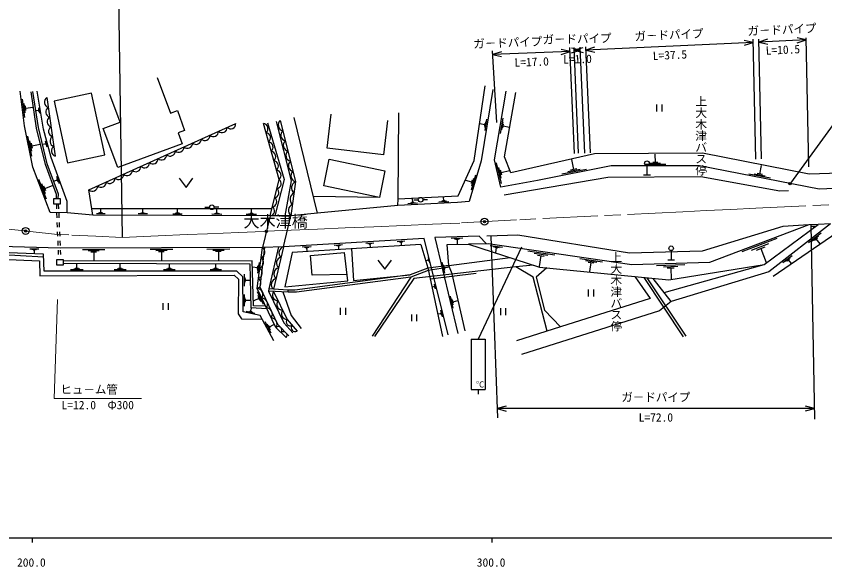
# Model space of a CAD drawing. Units: millimetres, scale not verified. Extents: x 40000 to 680000, y 20000 to 380000.
# Drawn here: x 264539 to 440431, y 198715 to 318464 of the extents above; entities that cross this region are included whole.
import ezdxf
from ezdxf.enums import TextEntityAlignment as Align

# ---------------------------------------------------------------- set-up
doc = ezdxf.new("R2010")
doc.units = ezdxf.units.MM
doc.header["$LTSCALE"] = 1000
doc.header["$PDMODE"] = 32
doc.header["$PDSIZE"] = 500
doc.linetypes.add('CHAIN', pattern=[18.5, 12, -1.5, 3.5, -1.5])
for name, color, linetype, lineweight in [('M-BGD', 7, 'Continuous', 25), ('M-BMK', 2, 'CHAIN', 13), ('M-BMK-SRVR', 3, 'Continuous', 25), ('M-STR-HTXT', 7, 'Continuous', 13), ('M-STR-STRC', 7, 'Continuous', 25), ('M-TTL-BAND', 7, 'Continuous', 25)]:
    doc.layers.add(name, color=color, linetype=linetype, lineweight=lineweight)
doc.styles.add('@ＭＳ ゴシック', font='')
doc.styles.add('ＭＳ ゴシック', font='')
doc.styles.get('@ＭＳ ゴシック').set_extended_font_data('@MS Gothic')
doc.styles.get('ＭＳ ゴシック').set_extended_font_data('MS Gothic')

msp = doc.modelspace()

# ---------------------------------------------------------------- linework, layer by layer
at = {"layer": 'M-BGD'}
for p, q in [((286619, 335864), (287579, 270370)), ((280890, 301729), (272803, 299985)), ((283790, 288280), (280890, 301729)), ((266433, 296394), (265948, 300421)), ((266513, 297425), (266271, 299439)), ((271222, 300746), (273048, 288043)), ((272803, 299985), (275702, 286536)), ((403923, 297751), (403923, 299251)), ((405048, 297751), (405048, 299251)), ((266654, 297953), (266533, 298960)), ((266593, 298456), (268204, 298650)), ((269393, 297948), (268943, 297871)), ((269369, 298089), (269417, 297808)), ((269401, 298239), (269497, 297677)), ((269409, 298529), (269601, 297406)), ((330074, 275610), (324979, 296418)), ((332185, 289770), (333053, 297177)), ((345287, 295743), (344418, 288336)), ((366862, 296039), (366463, 293617)), ((369859, 292975), (370430, 296317)), ((280379, 280703), (312300, 295134)), ((366420, 294868), (365452, 295027)), ((366470, 295170), (366370, 294565)), ((366641, 295453), (366442, 294242)), ((370169, 293782), (370454, 295453)), ((370407, 294171), (370550, 295006)), ((370479, 294589), (371816, 294360)), ((267973, 287991), (267093, 292398)), ((267974, 289137), (267534, 291340)), ((268084, 289732), (267864, 290833)), ((267974, 290283), (269737, 290635)), ((270910, 290692), (270387, 290553)), ((270867, 291381), (271215, 290074)), ((270867, 290856), (270954, 290529)), ((270888, 291037), (271063, 290383)), ((344418, 288336), (332185, 289770)), ((403568, 286670), (403564, 288484)), ((275702, 286536), (283790, 288280)), ((331428, 281554), (332638, 287342)), ((332638, 287342), (344741, 284812)), ((385801, 285138), (385378, 287274)), ((370111, 282077), (369030, 286596)), ((370067, 283261), (369526, 285520)), ((370157, 283880), (369887, 285009)), ((388576, 285134), (383238, 284076)), ((387188, 285136), (384519, 284607)), ((386468, 285271), (385134, 285006)), ((405837, 286220), (401300, 286212)), ((401732, 285984), (401732, 283984)), ((404702, 286445), (402434, 286441)), ((404135, 286671), (403001, 286669)), ((426316, 284139), (426687, 286024)), ((273301, 283666), (273885, 282050)), ((273366, 283233), (273658, 282424)), ((299985, 283222), (301485, 281222)), ((301485, 281222), (302985, 283222)), ((344741, 284812), (343531, 279024)), ((364440, 283899), (363478, 280659)), ((370022, 284444), (371830, 284877)), ((400982, 283984), (402482, 283984)), ((428580, 283203), (423866, 284131)), ((427448, 283671), (425091, 284135)), ((426905, 284023), (425727, 284255)), ((271153, 278694), (269498, 282968)), ((270953, 279845), (270125, 281982)), ((270960, 280462), (270546, 281531)), ((270753, 280997), (272462, 281659)), ((273431, 282799), (272784, 282566)), ((273358, 283001), (273504, 282597)), ((343531, 279024), (331428, 281554)), ((363635, 282375), (362339, 282760)), ((363755, 282780), (363515, 281970)), ((364038, 283137), (363556, 281517)), ((281214, 275219), (280379, 280703)), ((272748, 277593), (272748, 278845)), ((272748, 278845), (274104, 278845)), ((274104, 278845), (274104, 277593)), ((343531, 279024), (329175, 279282)), ((347601, 278710), (360713, 279427)), ((351064, 277957), (350540, 277932)), ((350802, 277945), (350760, 278783)), ((351013, 278541), (352013, 278541)), ((354013, 278541), (353013, 278541)), ((358658, 278122), (356490, 278015)), ((358110, 278204), (357026, 278150)), ((357834, 278299), (357292, 278272)), ((357563, 278285), (357520, 279152)), ((274104, 277593), (272748, 277593)), ((273283, 277593), (273291, 276593)), ((273696, 277593), (273740, 276594)), ((320143, 276536), (281009, 276564)), ((282930, 275700), (282935, 276463)), ((292074, 275659), (292079, 276456)), ((299626, 275625), (299631, 276451)), ((305588, 276912), (306588, 276912)), ((308588, 276912), (307588, 276912)), ((308196, 275587), (308201, 276444)), ((315707, 275553), (315712, 276439)), ((351859, 277787), (349764, 277683)), ((351331, 277866), (350283, 277814)), ((273306, 275593), (273349, 274594)), ((273784, 275595), (273828, 274596)), ((319771, 275010), (281214, 275219)), ((283883, 275504), (281976, 275514)), ((283407, 275602), (282453, 275607)), ((283169, 275699), (282692, 275701)), ((293070, 275454), (291077, 275465)), ((292572, 275557), (291576, 275562)), ((292324, 275658), (291825, 275660)), ((300657, 275413), (298593, 275425)), ((300142, 275519), (299110, 275525)), ((299884, 275624), (299368, 275627)), ((309267, 275367), (307123, 275378)), ((308731, 275477), (307660, 275483)), ((308464, 275585), (307928, 275588)), ((316813, 275326), (314599, 275338)), ((316260, 275440), (315153, 275446)), ((315984, 275552), (315430, 275555)), ((319771, 275010), (318089, 268181)), ((322697, 268338), (324309, 275079)), ((273393, 273595), (273437, 272596)), ((273872, 273597), (273916, 272598)), ((437367, 273099), (438215, 230813)), ((437633, 272805), (438303, 272820)), ((437968, 272812), (437976, 272477)), ((441657, 273301), (439005, 273135)), ((273481, 271597), (273525, 270598)), ((273959, 271599), (274003, 270600)), ((443065, 271344), (429175, 261845)), ((436906, 269228), (439652, 271362)), ((273569, 269599), (273613, 268600)), ((274047, 269601), (274091, 268602)), ((353269, 270128), (322697, 268338)), ((340566, 269084), (342352, 269189)), ((347375, 269483), (349097, 269583)), ((347810, 269422), (348672, 269472)), ((348031, 269348), (348461, 269373)), ((348246, 269361), (348286, 268672)), ((358525, 249135), (353269, 270128)), ((359170, 270166), (361698, 270241)), ((359806, 270058), (361070, 270096)), ((360125, 269941), (360758, 269960)), ((360442, 269951), (360472, 268939)), ((422417, 267263), (430043, 270158)), ((437700, 269624), (439073, 270691)), ((438150, 269754), (438836, 270287)), ((438493, 270020), (439347, 268922)), ((267482, 267896), (269432, 267839)), ((267967, 267784), (268941, 267756)), ((268208, 267680), (268695, 267665)), ((268451, 267672), (268428, 266893)), ((273657, 267601), (273701, 266602)), ((318089, 268181), (274118, 268001)), ((274135, 267603), (274179, 266604)), ((278977, 267721), (283837, 267741)), ((280193, 267483), (282623, 267493)), ((293653, 267781), (298582, 267801)), ((294886, 267539), (297351, 267549)), ((306041, 267832), (311029, 267852)), ((307289, 267587), (309783, 267597)), ((322697, 268338), (318089, 268181)), ((321598, 268301), (319526, 259144)), ((322697, 268338), (320475, 259085)), ((352550, 268841), (324597, 267073)), ((326754, 268275), (328669, 268388)), ((327238, 268208), (328195, 268264)), ((327483, 268126), (327962, 268154)), ((327722, 268140), (327767, 267374)), ((333692, 268682), (335542, 268790)), ((334160, 268616), (335085, 268670)), ((334397, 268537), (334859, 268564)), ((334628, 268551), (334671, 267811)), ((341018, 269021), (341910, 269073)), ((341246, 268945), (341692, 268971)), ((341469, 268958), (341511, 268243)), ((367663, 268621), (370328, 268228)), ((368309, 268389), (369642, 268193)), ((368623, 268207), (369289, 268109)), ((368956, 268158), (368799, 267092)), ((375800, 267420), (381724, 266546)), ((407000, 267485), (407000, 265485)), ((424468, 267605), (428281, 269053)), ((425566, 267586), (427473, 268310)), ((426520, 267948), (427678, 264897)), ((270480, 266070), (257251, 266780)), ((273745, 265603), (273748, 265521)), ((274223, 265605), (274227, 265521)), ((280801, 267242), (282017, 267247)), ((281409, 267245), (281417, 265300)), ((295503, 267295), (296736, 267300)), ((296119, 267298), (296128, 265326)), ((307914, 267340), (309161, 267345)), ((308537, 267343), (308546, 265348)), ((354136, 265975), (354416, 264855)), ((354150, 265681), (354290, 265121)), ((358680, 264269), (372018, 265951)), ((377238, 266905), (380199, 266468)), ((377934, 266500), (379415, 266281)), ((378675, 266391), (378325, 264021)), ((387170, 265742), (392095, 265015)), ((431305, 264874), (433323, 266442)), ((431888, 265165), (432897, 265949)), ((432219, 265260), (432723, 265652)), ((273366, 264321), (273366, 265521)), ((273366, 265521), (274757, 265521)), ((274757, 264321), (273366, 264321)), ((274757, 265521), (274757, 264321)), ((315900, 265261), (274757, 265189)), ((277730, 263579), (277729, 264660)), ((287139, 263578), (287138, 264628)), ((297860, 263577), (297860, 264592)), ((307935, 263576), (307935, 264559)), ((316980, 263771), (316035, 263892)), ((317018, 264066), (316942, 263476)), ((317174, 264347), (317022, 263165)), ((317368, 264922), (317065, 262560)), ((343198, 265416), (344698, 263416)), ((344698, 263416), (346198, 265416)), ((354164, 265387), (353716, 265274)), ((358680, 264269), (354083, 263666)), ((354129, 265527), (354199, 265247)), ((358838, 263851), (354186, 263186)), ((357773, 262612), (357213, 264936)), ((357749, 263221), (357469, 264383)), ((357795, 263539), (357655, 264121)), ((357725, 263830), (358655, 264054)), ((388365, 265314), (390827, 264951)), ((388944, 264977), (390175, 264796)), ((389560, 264886), (389269, 262916)), ((403827, 264246), (409949, 264431)), ((405367, 263986), (408428, 264078)), ((405503, 258374), (427232, 264449)), ((406250, 265485), (407750, 265485)), ((432471, 265456), (433098, 264649)), ((279081, 263310), (276380, 263308)), ((278405, 263445), (277055, 263444)), ((278068, 263580), (277393, 263579)), ((288451, 263317), (285826, 263315)), ((287795, 263447), (286482, 263447)), ((287467, 263578), (286810, 263578)), ((299130, 263324), (296591, 263322)), ((298495, 263450), (297226, 263449)), ((298178, 263577), (297543, 263577)), ((309165, 263331), (306707, 263329)), ((308550, 263453), (307321, 263452)), ((308243, 263576), (307628, 263575)), ((314175, 259775), (314172, 262344)), ((354579, 261357), (364580, 262556)), ((406141, 263703), (407672, 263749)), ((406906, 263726), (406980, 261278)), ((314302, 260418), (314301, 261702)), ((314430, 260739), (314430, 261381)), ((314430, 261060), (315458, 261061)), ((401030, 261641), (409629, 248714)), ((401699, 261574), (410225, 248867)), ((407029, 256445), (403081, 261436)), ((316926, 258564), (318258, 255822)), ((323702, 258477), (319424, 258641)), ((323705, 258884), (319526, 259144)), ((355477, 259643), (355071, 259542)), ((355445, 259770), (355509, 259517)), ((355451, 260176), (355705, 259161)), ((355464, 259910), (355591, 259402)), ((389063, 257528), (389063, 259028)), ((390188, 257528), (390188, 259028)), ((314180, 255393), (314177, 257962)), ((314307, 256035), (314306, 257320)), ((314435, 256357), (314435, 256999)), ((317317, 257060), (316220, 256527)), ((317122, 257812), (317788, 256441)), ((317151, 257403), (317484, 256717)), ((359608, 254986), (358978, 257604)), ((359581, 255672), (359266, 256981)), ((296544, 254581), (296544, 256081)), ((297669, 254581), (297669, 256081)), ((314435, 256678), (315463, 256679)), ((359633, 256031), (359476, 256685)), ((359555, 256358), (360602, 256610)), ((316433, 253796), (314551, 254206)), ((315983, 253993), (315042, 254197)), ((315768, 254138), (315298, 254240)), ((315533, 254189), (315697, 254942)), ((319081, 254813), (315611, 255016)), ((335088, 253542), (335088, 255042)), ((336213, 253542), (336213, 255042)), ((350588, 252107), (350588, 253607)), ((351713, 252107), (351713, 253607)), ((356906, 253768), (356341, 253627)), ((356862, 253945), (356950, 253592)), ((356870, 254509), (357224, 253098)), ((356888, 254139), (357065, 253433)), ((369946, 253476), (369946, 254976)), ((371071, 253476), (371071, 254976)), ((320029, 249526), (318706, 252015)), ((319822, 250215), (319161, 251459)), ((319781, 250592), (319451, 251214)), ((319616, 250903), (320612, 251432))]:
    msp.add_line(p, q, dxfattribs=at)
for points in [[(295208, 305137), (298078, 297364), (299594, 297924), (301184, 293617), (299782, 293099), (300664, 290708), (286637, 285529), (283490, 294054), (287129, 295398), (284904, 301426)], [(360713, 279427), (364184, 287050), (366558, 303281)], [(368236, 302539), (365680, 287019), (363046, 278150)], [(271958, 275783), (268133, 285662), (266346, 294609), (265439, 302134)], [(273294, 278845), (273301, 279650), (270906, 286221), (268992, 294145), (267789, 302040)], [(273707, 278845), (273715, 279722), (271302, 286341), (269398, 294224), (268198, 302102)], [(275620, 275724), (275597, 278193), (272153, 287727), (270509, 293882), (269092, 302154)], [(446710, 298449), (453283, 296276), (453676, 287255), (452320, 281412), (439174, 280812), (413157, 285933), (393981, 285899), (377949, 282722), (369985, 281314), (368572, 287219), (371125, 302173)], [(446710, 298449), (451067, 295440), (451523, 288463), (450358, 284568), (437058, 284087), (413832, 288654), (390341, 288495), (372123, 284389), (370784, 287884), (373234, 301889)], [(347520, 277272), (347601, 278710), (347753, 297460)], [(323048, 275060), (324431, 282691), (321172, 295594)], [(321969, 295802), (325297, 282486), (324309, 275079)], [(319771, 275010), (321715, 282973), (318305, 295148)], [(319201, 295293), (322833, 282934), (320799, 275026)], [(432556, 280468), (430624, 280413), (413492, 283535), (393212, 283348), (370695, 279527)], [(363046, 278150), (360568, 277916), (347520, 277272)], [(347520, 277272), (330074, 275610), (324309, 275079), (319771, 275010)], [(281214, 275219), (275620, 275724), (271958, 275783)], [(439005, 273135), (436918, 273089), (415329, 264893), (398429, 264384), (367232, 268988), (362920, 268883)], [(362920, 268883), (378362, 263906), (406478, 261096), (427232, 264449), (439005, 273135)], [(441657, 273301), (428259, 262886), (407029, 256445)], [(436918, 273089), (431294, 272741), (413735, 267372), (408385, 267187)], [(274118, 268001), (255926, 268536), (233841, 272194)], [(270621, 263005), (270451, 266713), (257322, 267232), (237852, 270282)], [(366872, 268979), (365251, 270647), (355600, 270360), (360627, 249467)], [(408385, 267187), (397954, 266945), (373667, 270847), (366894, 270621)], [(323283, 248571), (321040, 250779), (316939, 259224), (318089, 268181)], [(323825, 248964), (321448, 251437), (317580, 259522), (318658, 268200)], [(337451, 267886), (337933, 260974), (350219, 262197)], [(352550, 268841), (354063, 263761), (357275, 248799)], [(362218, 250001), (359364, 262461), (358680, 264269), (358265, 268799), (362920, 268883)], [(259437, 263071), (259405, 265683), (269583, 265244), (269653, 262026), (311968, 262131), (312907, 261296), (312833, 253738), (313528, 252643), (318079, 252554)], [(324597, 267073), (322992, 259578), (336689, 260902), (335989, 267075)], [(336535, 262255), (328894, 262172), (328529, 266449), (335989, 267075)], [(274757, 264770), (315330, 264634), (315611, 255016)], [(318784, 255424), (316157, 255477), (315900, 265261)], [(377075, 264320), (373251, 263933), (351013, 261393), (342508, 248780)], [(380028, 249989), (376972, 261672), (373251, 263933)], [(313881, 254199), (313872, 261746), (312533, 263033), (270621, 263005)], [(354083, 263666), (350219, 262197), (325165, 258867), (323705, 258884)], [(354186, 263186), (350403, 261738), (341995, 248891)], [(379967, 263745), (377630, 261674), (379423, 254520), (382952, 250915)], [(350403, 261738), (325493, 258477), (323702, 258477), (323705, 258884)], [(399126, 261831), (402431, 257035), (382952, 250915), (373367, 247879)], [(319526, 259144), (319424, 258641), (322777, 251778), (324681, 249587)], [(320520, 258599), (323457, 252518), (325631, 249979)], [(322537, 258522), (324362, 253351), (326524, 250537)], [(407029, 256445), (404446, 254417), (374488, 244902)], [(320563, 247882), (317642, 253377), (313881, 254199)]]:
    msp.add_lwpolyline(points, dxfattribs=at)
for centre in [(401732, 286484), (352513, 278541), (307088, 276912), (407000, 267985)]:
    msp.add_circle(centre, 500, dxfattribs=at)
for centre, radius, start, end in [((271836, 299754), 1167, 121.76701, 254.59201), ((272140, 297637), 1167, 121.76701, 254.59201), ((272445, 295520), 1167, 121.76701, 254.59201), ((322814, 294834), 1284, 131.09848, 256.9652), ((272749, 293403), 1167, 121.76701, 254.59201), ((309315, 294232), 1108, 225.94305, 2.71183), ((311193, 295081), 1108, 225.94305, 2.71183), ((318162, 294014), 1143, 308.45069, 82.84746), ((273053, 291285), 1167, 121.76701, 254.59201), ((305560, 292535), 1108, 225.94305, 2.71183), ((307438, 293384), 1108, 225.94305, 2.71183), ((318731, 291985), 1143, 308.45069, 82.84746), ((323368, 292615), 1284, 131.09848, 256.9652), ((301805, 290837), 1108, 225.94305, 2.71183), ((303682, 291686), 1108, 225.94305, 2.71183), ((319299, 289956), 1143, 308.45069, 82.84746), ((323923, 290396), 1284, 131.09848, 256.9652), ((273358, 289168), 1167, 121.76701, 254.59201), ((298049, 289139), 1108, 225.94305, 2.71183), ((299927, 289988), 1108, 225.94305, 2.71183), ((319868, 287926), 1143, 308.45069, 82.84746), ((324478, 288176), 1284, 131.09848, 256.9652), ((294294, 287441), 1108, 225.94305, 2.71183), ((296172, 288290), 1108, 225.94305, 2.71183), ((320436, 285897), 1143, 308.45069, 82.84746), ((325032, 285957), 1284, 131.09848, 256.9652), ((288661, 284895), 1108, 225.94305, 2.71183), ((290538, 285744), 1108, 225.94305, 2.71183), ((292416, 286592), 1108, 225.94305, 2.71183), ((321004, 283868), 1143, 308.45069, 82.84746), ((284905, 283197), 1108, 225.94305, 2.71183), ((286783, 284046), 1108, 225.94305, 2.71183), ((325587, 283738), 1284, 131.09848, 256.9652), ((281150, 281499), 1108, 225.94305, 2.71183), ((283028, 282348), 1108, 225.94305, 2.71183), ((321084, 282073), 1100, 277.60004, 54.9576), ((325884, 281152), 1458, 113.72456, 231.08065), ((320597, 280082), 1100, 277.60004, 54.9576), ((325555, 278683), 1458, 113.72456, 231.08065), ((320111, 278091), 1100, 277.60004, 54.9576), ((319625, 276100), 1100, 277.60004, 54.9576), ((325225, 276214), 1458, 113.72456, 231.08065), ((317390, 267133), 1260, 289.07196, 56.29594), ((323062, 267028), 1361, 105.54657, 227.44788), ((317102, 264893), 1260, 289.07196, 56.29594), ((322506, 264714), 1361, 105.54657, 227.44788), ((316815, 262654), 1260, 289.07196, 56.29594), ((321951, 262401), 1361, 105.54657, 227.44788), ((316527, 260415), 1260, 289.07196, 56.29594), ((321395, 260088), 1361, 105.54657, 227.44788), ((316881, 257892), 1334, 324.27051, 87.53069), ((321509, 257827), 1255, 142.02656, 269.53447), ((317907, 255781), 1334, 324.27051, 87.53069), ((322488, 255800), 1255, 142.02656, 269.53447), ((318932, 253669), 1334, 324.27051, 87.53069), ((323467, 253773), 1255, 142.02656, 269.53447), ((319957, 251558), 1334, 324.27051, 87.53069), ((324113, 251980), 849, 140.65908, 300.47884), ((321536, 250161), 792, 322.14275, 128.75248), ((322657, 249057), 792, 322.14275, 128.75248), ((325200, 250711), 849, 140.65908, 300.47884)]:
    msp.add_arc(centre, radius, start, end, dxfattribs=at)
msp.add_point((318950, 271675), dxfattribs=at)
at = {"layer": 'M-BMK'}
for p, q in [((414624, 276173), (409523, 275924)), ((419992, 276434), (414624, 276173)), ((425396, 276697), (419992, 276434)), ((342314, 272679), (336106, 272416)), ((348904, 272958), (342314, 272679)), ((355094, 273220), (348904, 272958)), ((361018, 273471), (355094, 273220)), ((301708, 270956), (295413, 270693)), ((306130, 271140), (301708, 270956)), ((312936, 271424), (306130, 271140)), ((318306, 271649), (312936, 271424)), ((330113, 272162), (324356, 271918)), ((336106, 272416), (330113, 272162)), ((281841, 270623), (276666, 270853)), ((287579, 270368), (281841, 270623)), ((295413, 270693), (287579, 270366))]:
    msp.add_line(p, q, dxfattribs=at)
for points in [[(276011, 270883), (273556, 270992), (256296, 272901), (216140, 278913), (174819, 285526), (123146, 293400)], [(479445, 279310), (473271, 279027), (425396, 276697)], [(409523, 275924), (373395, 274166), (361018, 273472)], [(324356, 271922), (318950, 271675), (318306, 271649)]]:
    msp.add_lwpolyline(points, dxfattribs=at)
at = {"layer": 'M-BMK-SRVR'}
for centre in [(366406, 273774), (266598, 271761)]:
    msp.add_circle(centre, 750, dxfattribs=at)
for p in [(366406, 273774), (266598, 271761)]:
    msp.add_point(p, dxfattribs=at)
at = {"layer": 'M-STR-HTXT'}
for p, q in [((273502, 256873), (272783, 235310)), ((272783, 235310), (291783, 235310))]:
    msp.add_line(p, q, dxfattribs=at)
at = {"layer": 'M-STR-STRC'}
for p, q in [((458487, 317357), (432956, 282175)), ((424858, 312761), (422904, 313190)), ((425413, 287392), (424842, 313470)), ((426639, 287419), (426069, 313497)), ((427989, 313439), (426083, 312833)), ((436351, 313307), (426083, 312833)), ((436351, 313307), (434398, 313735)), ((434445, 312701), (436351, 313307)), ((436956, 285691), (436342, 313722)), ((385978, 288604), (384971, 311643)), ((387268, 311070), (385324, 311541)), ((386886, 288644), (385879, 311682)), ((387826, 311602), (385908, 311037)), ((388246, 288703), (387239, 311742)), ((389429, 288755), (388422, 311794)), ((424858, 312761), (388452, 311092)), ((390359, 311698), (388452, 311092)), ((422951, 312155), (424858, 312761)), ((426083, 312833), (428037, 312405)), ((369119, 295317), (368116, 310904)), ((385009, 310757), (368168, 310109)), ((370078, 310701), (368168, 310109)), ((368168, 310109), (370118, 309666)), ((385009, 310757), (383059, 311200)), ((383099, 310165), (385009, 310757)), ((385350, 310506), (387268, 311070)), ((387268, 311070), (385908, 311037)), ((385908, 311037), (387851, 310567)), ((388452, 311092), (390406, 310664)), ((367819, 270517), (369267, 231117)), ((374429, 268217), (365026, 248251)), ((363526, 248251), (363526, 237251)), ((363526, 248251), (366526, 248251)), ((366526, 248251), (366526, 237251)), ((363526, 237251), (366526, 237251)), ((365026, 237251), (365026, 236251)), ((371125, 233635), (369193, 233117)), ((438168, 233129), (369193, 233117)), ((369193, 233117), (371125, 232600)), ((438168, 233129), (436236, 233647)), ((436236, 232611), (438168, 233129))]:
    msp.add_line(p, q, dxfattribs=at)
for radius in [150, 120, 90, 60, 30]:
    msp.add_circle((432868, 282053), radius, dxfattribs=at)
msp.add_point((432868, 282053), dxfattribs=at)
at = {"layer": 'M-TTL-BAND'}
for p, q in [((40000, 205000), (579000, 205000)), ((268000, 205000), (268000, 204000)), ((368000, 205000), (368000, 204000))]:
    msp.add_line(p, q, dxfattribs=at)

# ---------------------------------------------------------------- texts
at = {"layer": 'M-BGD', "style": '@ＭＳ ゴシック'}
for p in [(413485, 292465), (395020, 258562)]:
    msp.add_text('上大木津バス停', height=1833, rotation=270, dxfattribs=at).set_placement(p, align=Align.MIDDLE_CENTER)
at = {"layer": 'M-BGD', "style": 'ＭＳ ゴシック'}
msp.add_text('大木津橋', height=2566, dxfattribs=at).set_placement((313977, 271771), align=Align.BOTTOM_LEFT)
at = {"layer": 'M-STR-HTXT', "style": 'ＭＳ ゴシック'}
msp.add_text('ヒュ－ム管', height=1833, dxfattribs=at).set_placement((274158, 235810), align=Align.BOTTOM_LEFT)
msp.add_text('L=12.0\u3000Φ300', height=1833, dxfattribs=at).set_placement((282283, 234810), align=Align.TOP_CENTER)
at = {"layer": 'M-STR-STRC', "style": 'ＭＳ ゴシック'}
for rotation, p in [(2.642, (431171, 314069)), (1.394, (386564, 312054)), (2.624, (406609, 312926)), (2.202, (371523, 311239)), (0.01, (403680, 234123))]:
    msp.add_text('ガ－ドパイプ', height=1833, rotation=rotation, dxfattribs=at).set_placement(p, align=Align.BOTTOM_CENTER)
at = {"layer": 'M-STR-STRC', "style": '@ＭＳ ゴシック'}
for s, rotation, p in [('L=10.5', 2.642, (431263, 312071)), ('L=1.0', 1.394, (386612, 310054)), ('L=37.5', 2.624, (406701, 310928)), ('L=17.0', 2.202, (376627, 309434)), ('L=72.0', 0.01, (403681, 232123))]:
    msp.add_text(s, height=1833, rotation=rotation, dxfattribs=at).set_placement(p, align=Align.TOP_CENTER)
at = {"layer": 'M-STR-STRC', "style": 'ＭＳ ゴシック'}
msp.add_text(' ℃', height=1320, dxfattribs=at).set_placement((365026, 238376), align=Align.MIDDLE_CENTER)
at = {"layer": 'M-TTL-BAND', "style": 'ＭＳ ゴシック'}
for s, p in [('200.0', (267844, 198195)), ('300.0', (367844, 198195))]:
    msp.add_text(s, height=1833, dxfattribs=at).set_placement(p, align=Align.BOTTOM_CENTER)

doc.saveas('drawing.dxf')
